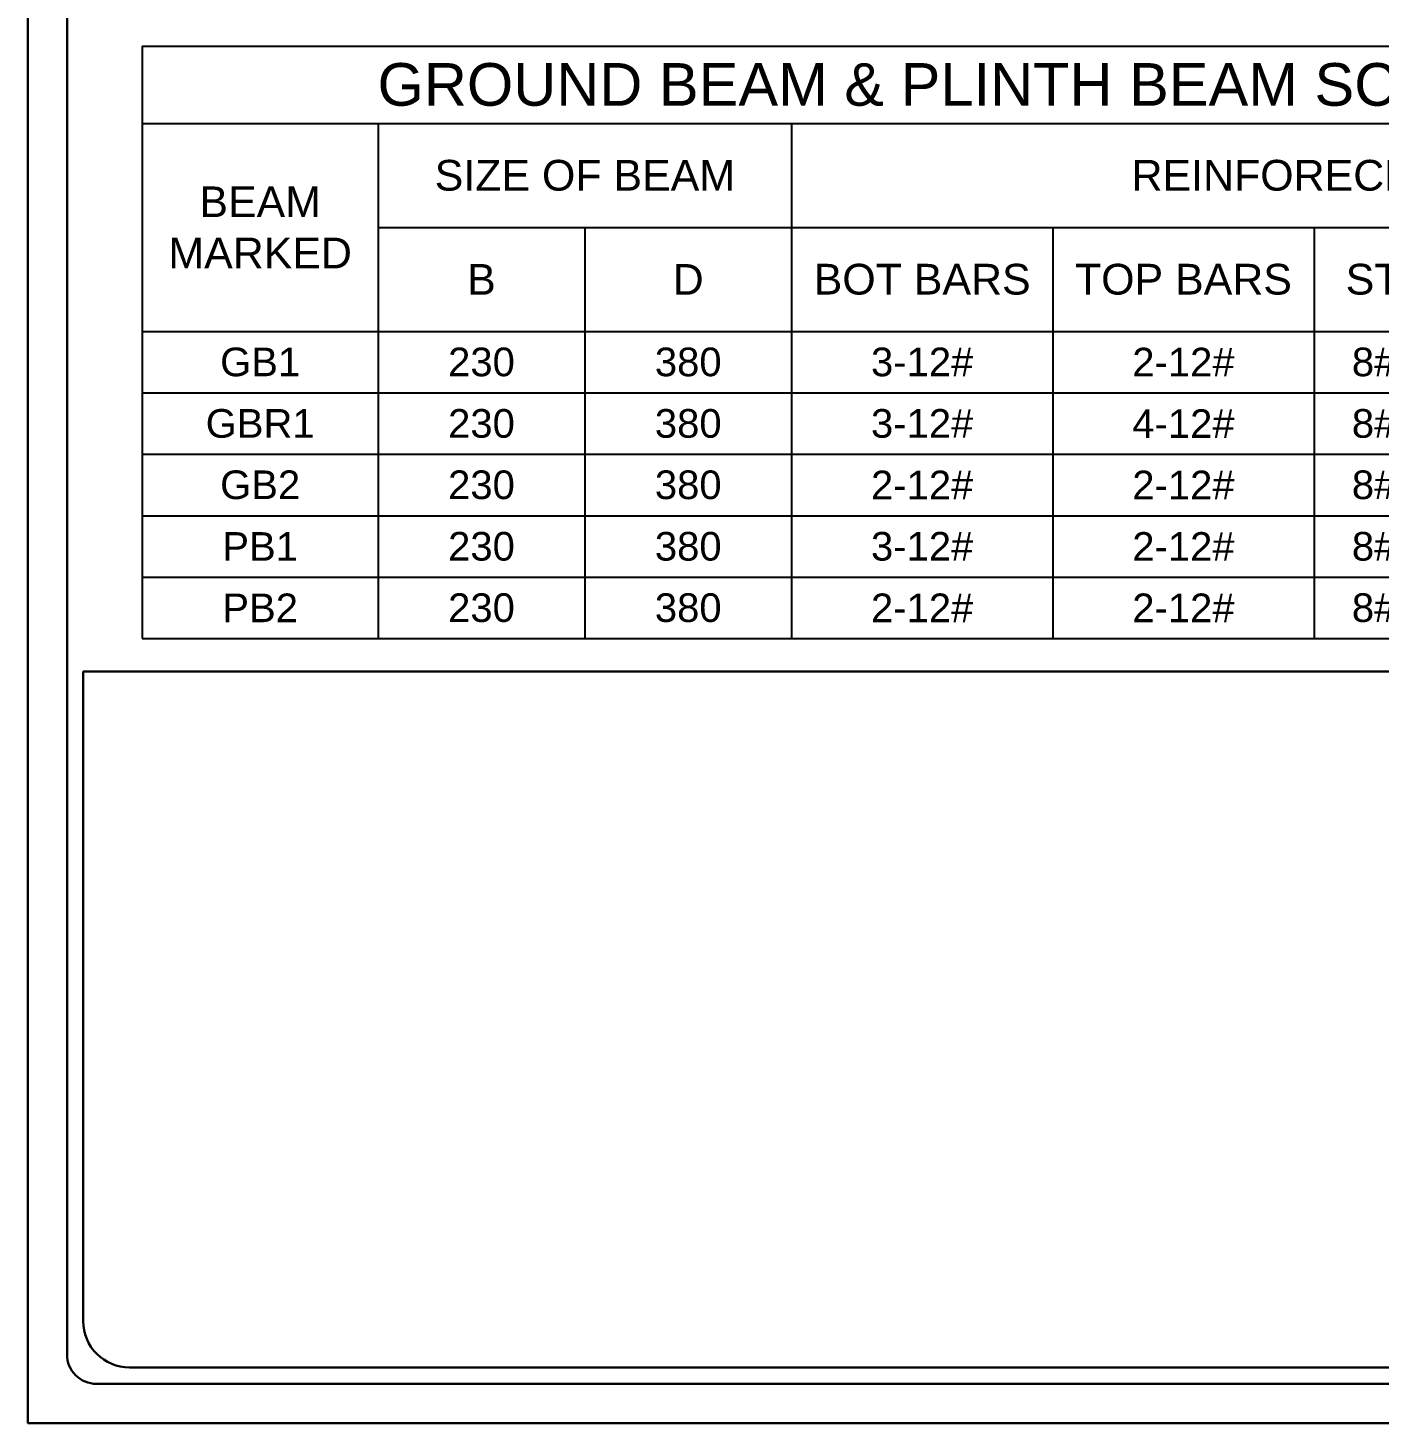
# Model space of a CAD drawing. Header units: inches. Extents: x -605 to 2991212, y -2872845 to 0.
# Drawn here: x 2303296 to 2315714, y -2872845 to -2860025 of the extents above; entities that cross this region are included whole.
import ezdxf

# ---------------------------------------------------------------- set-up
doc = ezdxf.new("R2010")
doc.units = ezdxf.units.IN
doc.header["$LTSCALE"] = 600
doc.header["$MEASUREMENT"] = 0
doc.layers.add('rSHEET', color=2, linetype='Continuous', lineweight=30)
doc.layers.add('see level', color=2, linetype='Continuous')
doc.styles.get("Standard").update_dxf_attribs({"font": 'arial.ttf'})

# ---------------------------------------------------------------- blocks, each defined once
blk = doc.blocks.new('*T2574')
at = {"layer": 'see level', "color": 0, "linetype": 'ByBlock', "lineweight": -2}
for p, q in [((0, 0), (15919, 0)), ((0, 0), (0, -2622)), ((15919, 0), (15919, -5445)), ((0, -711), (15919, -711)), ((2169, -711), (2169, -5445)), ((5969, -711), (5969, -5445)), ((2169, -1667), (15919, -1667)), ((4069, -1667), (4069, -5445)), ((8370, -1667), (8370, -5445)), ((10771, -1667), (10771, -5445)), ((13345, -1667), (13345, -5445)), ((0, -2622), (15919, -2622)), ((0, -2622), (0, -5445)), ((0, -3187), (15919, -3187)), ((0, -3751), (15919, -3751)), ((0, -4316), (15919, -4316)), ((0, -4880), (15919, -4880)), ((0, -5445), (15919, -5445))]:
    blk.add_line(p, q, dxfattribs=at)
at = {"layer": 'see level', "color": 0, "linetype": 'ByBlock', "attachment_point": 5}
for s, insert, char_height, width in [('GROUND BEAM & PLINTH BEAM SCHEDULE', (7960, -355), 392.02, 15731.23), ('SIZE OF BEAM', (4069, -1189), 282.25, 3611.68), ('REINFORECEMENT', (10944, -1189), 282.25, 9762.29), ('BEAM MARKED', (1085, -1666), 282.25, 1980.91), ('CONF. STIRRUPS', (14632, -2144), 282.25, 2386.05), ('B', (3119, -2144), 282, 1711.75), ('D', (5019, -2144), 282, 1711.75), ('BOT BARS', (7169, -2144), 282.3, 2212.84), ('TOP BARS', (9570, -2144), 282.3, 2212.84), ('STIRRUPS', (12058, -2144), 282.3, 2386.05), ('GB1', (1085, -2904), 263.3, 1980.91), ('230', (3119, -2904), 263.3, 1711.75), ('380', (5019, -2904), 263.3, 1711.75), ('3-12#', (7169, -2904), 263.3, 2212.84), ('2-12#', (9570, -2904), 263.3, 2212.84), ('8#-150 C/C', (12058, -2904), 263.3, 2386.05), ('8#-100 C/C', (14632, -2904), 263.3, 2386.05), ('GBR1', (1085, -3469), 263.3, 1980.91), ('230', (3119, -3469), 263.3, 1711.75), ('380', (5019, -3469), 263.3, 1711.75), ('3-12#', (7169, -3469), 263.3, 2212.84), ('4-12#', (9570, -3469), 263.3, 2212.84), ('8#-150 C/C', (12058, -3469), 263.3, 2386.05), ('8#-100 C/C', (14632, -3469), 263.3, 2386.05), ('GB2', (1085, -4033), 263.3, 1980.91), ('230', (3119, -4033), 263.3, 1711.75), ('380', (5019, -4033), 263.3, 1711.75), ('2-12#', (7169, -4033), 263.3, 2212.84), ('2-12#', (9570, -4033), 263.3, 2212.84), ('8#-150 C/C', (12058, -4033), 263.3, 2386.05), ('8#-100 C/C', (14632, -4033), 263.3, 2386.05), ('PB1', (1085, -4598), 263.3, 1980.91), ('230', (3119, -4598), 263.3, 1711.75), ('380', (5019, -4598), 263.3, 1711.75), ('3-12#', (7169, -4598), 263.3, 2212.84), ('2-12#', (9570, -4598), 263.3, 2212.84), ('8#-150 C/C', (12058, -4598), 263.3, 2386.05), ('8#-100 C/C', (14632, -4598), 263.3, 2386.05), ('PB2', (1085, -5162), 263.3, 1980.91), ('230', (3119, -5162), 263.3, 1711.75), ('380', (5019, -5162), 263.3, 1711.75), ('2-12#', (7169, -5162), 263.3, 2212.84), ('2-12#', (9570, -5162), 263.3, 2212.84), ('8#-150 C/C', (12058, -5162), 263.3, 2386.05), ('8#-100 C/C', (14632, -5162), 263.3, 2386.05)]:
    blk.add_mtext(s, dxfattribs=dict(at, insert=insert, char_height=char_height, width=width))

msp = doc.modelspace()

# ---------------------------------------------------------------- linework, layer by layer
at = {"layer": 'rSHEET'}
msp.add_lwpolyline([(2330045.3, -2872845.2), (2330045.3, -2835014), (2303296, -2835014), (2303296, -2872845.2)], close=True, dxfattribs=at)
for points in [[(2329685.7, -2872214.6), (2329685.7, -2835644.5, 0.4142136), (2329415.4, -2835374.3), (2303925.8, -2835374.3, 0.4142136), (2303655.6, -2835644.5), (2303655.6, -2872214.6, 0.4142136), (2303925.8, -2872484.9), (2329415.4, -2872484.9, 0.4142136)], [(2303803.9, -2865940.3), (2324475, -2865940.3), (2324475, -2871908.8, -0.4142136), (2324050.4, -2872333.3), (2304228.5, -2872333.3, -0.4142136), (2303803.9, -2871908.8)]]:
    msp.add_lwpolyline(points, format="xyb", close=True, dxfattribs=at)

# ---------------------------------------------------------------- block references
msp.add_blockref('*T2574', (2304345.4, -2860192.1))

doc.saveas('drawing.dxf')
